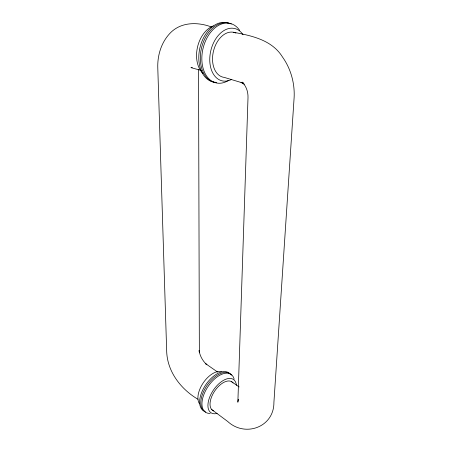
<?xml version="1.0" encoding="UTF-8"?>
<svg xmlns="http://www.w3.org/2000/svg" width="452" height="452" viewBox="0 0 452 452"><rect width="100%" height="100%" fill="white"/><g stroke="black" fill="none" stroke-linecap="round" stroke-linejoin="round"><path stroke-width="0.68" d="M238.368 399.483L237.859 402.223L248.007 97.643C248.199 91.971 246.295 86.033 242.074 82.111L244.329 84.247L241.001 82.394L243.492 83.191M238.046 400.116L238.323 399.506M192.32 67.557L190.925 67.63L201.406 70.489M211.321 26.939C197.247 21.645 180.049 21.945 169.421 33.9C161.087 43.036 157.352 55.72 157.788 67.958L166.664 350.775C167.048 371.358 180.715 389.11 197.953 399.269M233.351 32.239C251.645 35.685 271.923 39.912 282.494 57.008C290.8 68.676 294.857 83.208 294.128 97.491L273.912 402.416C274.127 427.185 245.137 437.643 227.712 421.484L211.66 409.501M243.419 83.185L224.299 77.411A23.063 15.43 -76.4 0 1 213.638 50.505A23.063 15.43 -76.4 0 1 235.938 33.081M217.841 372.205L205.276 363.431L206.875 364.747C202.784 361.125 199.931 356.046 199.1 350.639M231.238 381.471L239.159 386.946M199.106 350.695L199.355 352.396L198.541 69.659M213.604 410.885A17.21 9.119 -56 0 1 214.999 390.573A17.21 9.119 -56 0 1 233.079 382.98M210.208 413.382A22.832 12.221 -56 0 1 208.479 385.901A22.832 12.221 -56 0 1 234.125 379.138M217.107 413.439A20.08 10.639 -56 0 1 208.242 402.156A20.08 10.639 -56 0 1 223.028 380.607A20.08 10.639 -56 0 1 236.407 385.302M216.124 82.332A30.437 20.628 -76.7 0 1 199.716 48.726A30.437 20.628 -76.7 0 1 228.492 23.142M216.288 82.722A30.499 20.622 -76.7 0 1 201.694 47.206A30.499 20.622 -76.7 0 1 231.322 24.024M203.101 73.546A26.453 18.069 -76.9 0 1 197.394 47.635A26.453 18.069 -76.9 0 1 213.31 25.928M228.571 80.394A30.555 20.611 -76.6 0 1 203.496 69.625A30.555 20.611 -76.6 0 1 212.231 30.459A30.555 20.611 -76.6 0 1 239.707 30.453M231.277 79.614A26.911 18.007 -76.4 0 1 210.734 67.687A26.911 18.007 -76.4 0 1 219.508 34.12A26.911 18.007 -76.4 0 1 243.006 34.719M204.524 411.179A22.764 12.255 -55.9 0 1 205.824 384.669A22.764 12.255 -55.9 0 1 229.915 373.849M205.666 412.038A22.798 12.238 -55.9 0 1 207.327 385.031A22.798 12.238 -55.9 0 1 231.492 375.149M199.53 403.811A19.815 10.769 -55.8 0 1 203.31 382.754A19.815 10.769 -55.8 0 1 221.48 371.663"/></g></svg>
